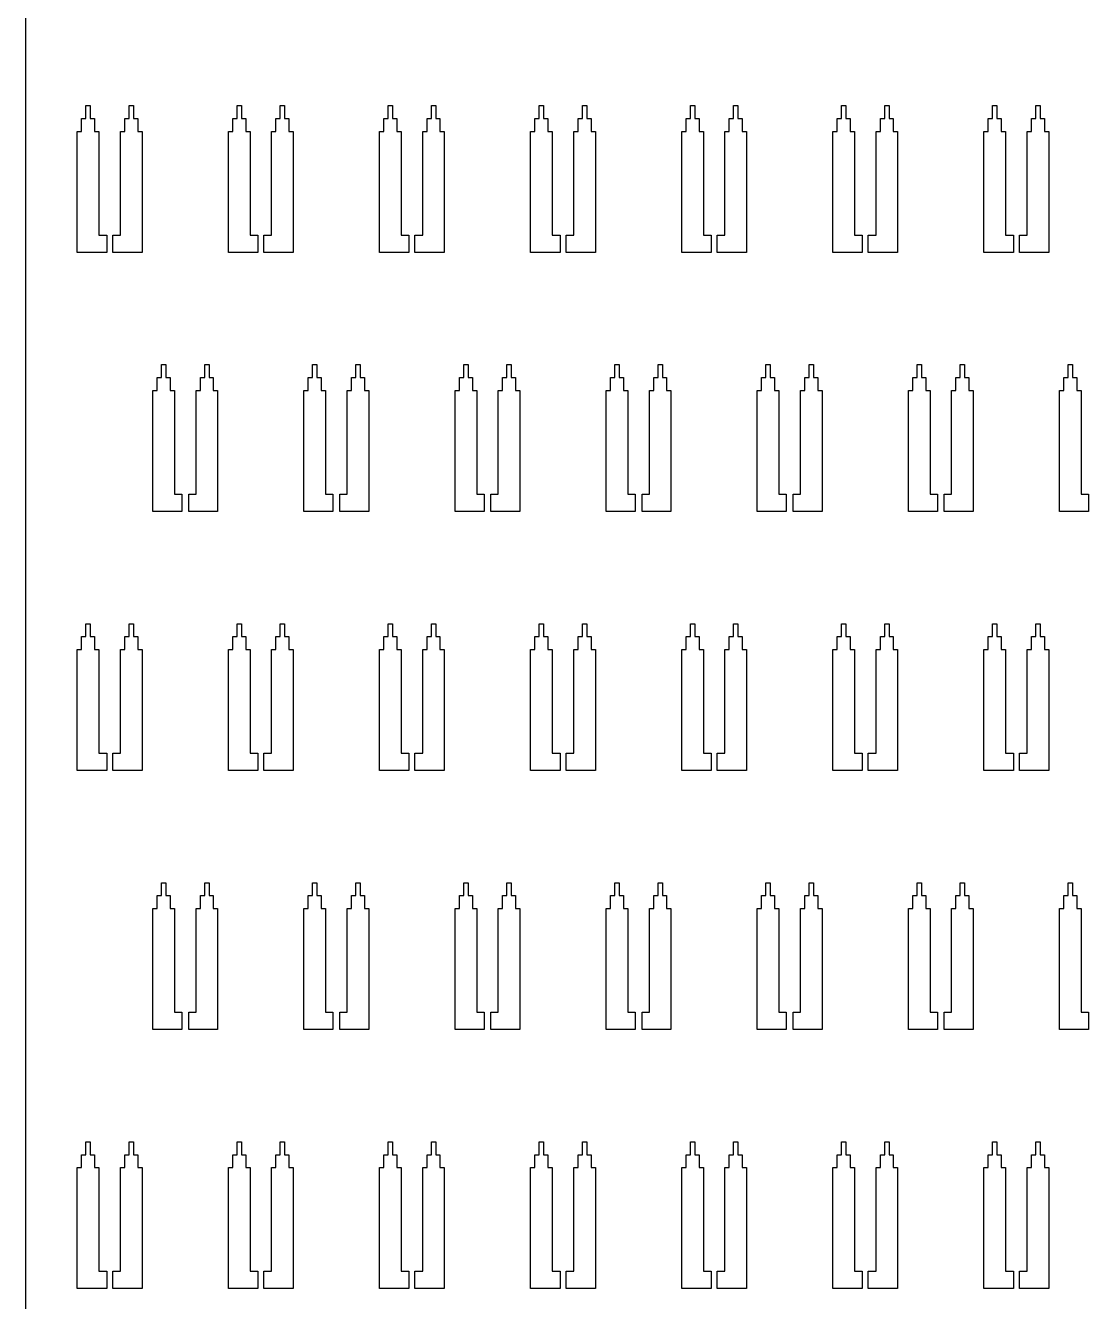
# Model space of a CAD drawing. Extents: x -38350 to 38650, y -35000 to 36000.
# Drawn here: x -20000 to -19753.8, y -23757 to -23461.5 of the extents above; entities that cross this region are included whole.
import ezdxf

# ---------------------------------------------------------------- set-up
doc = ezdxf.new("R2010")
doc.units = 0
doc.header["$MEASUREMENT"] = 0

msp = doc.modelspace()

# ---------------------------------------------------------------- linework, layer by layer
for p, q in [((-20000, -18000), (-20000, -30000)), ((-19986, -23483), (-19986, -23480)), ((-19986, -23480), (-19985, -23480)), ((-19985, -23480), (-19985, -23483)), ((-19976, -23483), (-19976, -23480)), ((-19976, -23480), (-19975, -23480)), ((-19975, -23480), (-19975, -23483)), ((-19951, -23483), (-19951, -23480)), ((-19951, -23480), (-19950, -23480)), ((-19950, -23480), (-19950, -23483)), ((-19941, -23483), (-19941, -23480)), ((-19941, -23480), (-19940, -23480)), ((-19940, -23480), (-19940, -23483)), ((-19916, -23483), (-19916, -23480)), ((-19916, -23480), (-19915, -23480)), ((-19915, -23480), (-19915, -23483)), ((-19906, -23483), (-19906, -23480)), ((-19906, -23480), (-19905, -23480)), ((-19905, -23480), (-19905, -23483)), ((-19881, -23483), (-19881, -23480)), ((-19881, -23480), (-19880, -23480)), ((-19880, -23480), (-19880, -23483)), ((-19871, -23483), (-19871, -23480)), ((-19871, -23480), (-19870, -23480)), ((-19870, -23480), (-19870, -23483)), ((-19846, -23483), (-19846, -23480)), ((-19846, -23480), (-19845, -23480)), ((-19845, -23480), (-19845, -23483)), ((-19836, -23483), (-19836, -23480)), ((-19836, -23480), (-19835, -23480)), ((-19835, -23480), (-19835, -23483)), ((-19811, -23483), (-19811, -23480)), ((-19811, -23480), (-19810, -23480)), ((-19810, -23480), (-19810, -23483)), ((-19801, -23483), (-19801, -23480)), ((-19801, -23480), (-19800, -23480)), ((-19800, -23480), (-19800, -23483)), ((-19776, -23483), (-19776, -23480)), ((-19776, -23480), (-19775, -23480)), ((-19775, -23480), (-19775, -23483)), ((-19766, -23483), (-19766, -23480)), ((-19766, -23480), (-19765, -23480)), ((-19765, -23480), (-19765, -23483)), ((-19987, -23486), (-19987, -23483)), ((-19987, -23483), (-19986, -23483)), ((-19985, -23483), (-19984, -23483)), ((-19984, -23483), (-19984, -23486)), ((-19977, -23486), (-19977, -23483)), ((-19977, -23483), (-19976, -23483)), ((-19975, -23483), (-19974, -23483)), ((-19974, -23483), (-19974, -23486)), ((-19952, -23486), (-19952, -23483)), ((-19952, -23483), (-19951, -23483)), ((-19950, -23483), (-19949, -23483)), ((-19949, -23483), (-19949, -23486)), ((-19942, -23486), (-19942, -23483)), ((-19942, -23483), (-19941, -23483)), ((-19940, -23483), (-19939, -23483)), ((-19939, -23483), (-19939, -23486)), ((-19917, -23486), (-19917, -23483)), ((-19917, -23483), (-19916, -23483)), ((-19915, -23483), (-19914, -23483)), ((-19914, -23483), (-19914, -23486)), ((-19907, -23486), (-19907, -23483)), ((-19907, -23483), (-19906, -23483)), ((-19905, -23483), (-19904, -23483)), ((-19904, -23483), (-19904, -23486)), ((-19882, -23486), (-19882, -23483)), ((-19882, -23483), (-19881, -23483)), ((-19880, -23483), (-19879, -23483)), ((-19879, -23483), (-19879, -23486)), ((-19872, -23486), (-19872, -23483)), ((-19872, -23483), (-19871, -23483)), ((-19870, -23483), (-19869, -23483)), ((-19869, -23483), (-19869, -23486)), ((-19847, -23486), (-19847, -23483)), ((-19847, -23483), (-19846, -23483)), ((-19845, -23483), (-19844, -23483)), ((-19844, -23483), (-19844, -23486)), ((-19837, -23486), (-19837, -23483)), ((-19837, -23483), (-19836, -23483)), ((-19835, -23483), (-19834, -23483)), ((-19834, -23483), (-19834, -23486)), ((-19812, -23486), (-19812, -23483)), ((-19812, -23483), (-19811, -23483)), ((-19810, -23483), (-19809, -23483)), ((-19809, -23483), (-19809, -23486)), ((-19802, -23486), (-19802, -23483)), ((-19802, -23483), (-19801, -23483)), ((-19800, -23483), (-19799, -23483)), ((-19799, -23483), (-19799, -23486)), ((-19777, -23486), (-19777, -23483)), ((-19777, -23483), (-19776, -23483)), ((-19775, -23483), (-19774, -23483)), ((-19774, -23483), (-19774, -23486)), ((-19767, -23486), (-19767, -23483)), ((-19767, -23483), (-19766, -23483)), ((-19765, -23483), (-19764, -23483)), ((-19764, -23483), (-19764, -23486)), ((-19988, -23514), (-19988, -23486)), ((-19988, -23486), (-19987, -23486)), ((-19984, -23486), (-19983, -23486)), ((-19983, -23486), (-19983, -23510)), ((-19978, -23510), (-19978, -23486)), ((-19978, -23486), (-19977, -23486)), ((-19974, -23486), (-19973, -23486)), ((-19973, -23486), (-19973, -23514)), ((-19953, -23514), (-19953, -23486)), ((-19953, -23486), (-19952, -23486)), ((-19949, -23486), (-19948, -23486)), ((-19948, -23486), (-19948, -23510)), ((-19943, -23510), (-19943, -23486)), ((-19943, -23486), (-19942, -23486)), ((-19939, -23486), (-19938, -23486)), ((-19938, -23486), (-19938, -23514)), ((-19918, -23514), (-19918, -23486)), ((-19918, -23486), (-19917, -23486)), ((-19914, -23486), (-19913, -23486)), ((-19913, -23486), (-19913, -23510)), ((-19908, -23510), (-19908, -23486)), ((-19908, -23486), (-19907, -23486)), ((-19904, -23486), (-19903, -23486)), ((-19903, -23486), (-19903, -23514)), ((-19883, -23514), (-19883, -23486)), ((-19883, -23486), (-19882, -23486)), ((-19879, -23486), (-19878, -23486)), ((-19878, -23486), (-19878, -23510)), ((-19873, -23510), (-19873, -23486)), ((-19873, -23486), (-19872, -23486)), ((-19869, -23486), (-19868, -23486)), ((-19868, -23486), (-19868, -23514)), ((-19848, -23514), (-19848, -23486)), ((-19848, -23486), (-19847, -23486)), ((-19844, -23486), (-19843, -23486)), ((-19843, -23486), (-19843, -23510)), ((-19838, -23510), (-19838, -23486)), ((-19838, -23486), (-19837, -23486)), ((-19834, -23486), (-19833, -23486)), ((-19833, -23486), (-19833, -23514)), ((-19813, -23514), (-19813, -23486)), ((-19813, -23486), (-19812, -23486)), ((-19809, -23486), (-19808, -23486)), ((-19808, -23486), (-19808, -23510)), ((-19803, -23510), (-19803, -23486)), ((-19803, -23486), (-19802, -23486)), ((-19799, -23486), (-19798, -23486)), ((-19798, -23486), (-19798, -23514)), ((-19778, -23514), (-19778, -23486)), ((-19778, -23486), (-19777, -23486)), ((-19774, -23486), (-19773, -23486)), ((-19773, -23486), (-19773, -23510)), ((-19768, -23510), (-19768, -23486)), ((-19768, -23486), (-19767, -23486)), ((-19764, -23486), (-19763, -23486)), ((-19763, -23486), (-19763, -23514)), ((-19983, -23510), (-19981.2, -23510)), ((-19981.2, -23510), (-19981.2, -23514)), ((-19979.8, -23514), (-19979.8, -23510)), ((-19979.8, -23510), (-19978, -23510)), ((-19948, -23510), (-19946.2, -23510)), ((-19946.2, -23510), (-19946.2, -23514)), ((-19944.8, -23514), (-19944.8, -23510)), ((-19944.8, -23510), (-19943, -23510)), ((-19913, -23510), (-19911.2, -23510)), ((-19911.2, -23510), (-19911.2, -23514)), ((-19909.8, -23514), (-19909.8, -23510)), ((-19909.8, -23510), (-19908, -23510)), ((-19878, -23510), (-19876.2, -23510)), ((-19876.2, -23510), (-19876.2, -23514)), ((-19874.8, -23514), (-19874.8, -23510)), ((-19874.8, -23510), (-19873, -23510)), ((-19843, -23510), (-19841.2, -23510)), ((-19841.2, -23510), (-19841.2, -23514)), ((-19839.8, -23514), (-19839.8, -23510)), ((-19839.8, -23510), (-19838, -23510)), ((-19808, -23510), (-19806.2, -23510)), ((-19806.2, -23510), (-19806.2, -23514)), ((-19804.8, -23514), (-19804.8, -23510)), ((-19804.8, -23510), (-19803, -23510)), ((-19773, -23510), (-19771.2, -23510)), ((-19771.2, -23510), (-19771.2, -23514)), ((-19769.8, -23514), (-19769.8, -23510)), ((-19769.8, -23510), (-19768, -23510)), ((-19981.2, -23514), (-19988, -23514)), ((-19973, -23514), (-19979.8, -23514)), ((-19946.2, -23514), (-19953, -23514)), ((-19938, -23514), (-19944.8, -23514)), ((-19911.2, -23514), (-19918, -23514)), ((-19903, -23514), (-19909.8, -23514)), ((-19876.2, -23514), (-19883, -23514)), ((-19868, -23514), (-19874.8, -23514)), ((-19841.2, -23514), (-19848, -23514)), ((-19833, -23514), (-19839.8, -23514)), ((-19806.2, -23514), (-19813, -23514)), ((-19798, -23514), (-19804.8, -23514)), ((-19771.2, -23514), (-19778, -23514)), ((-19763, -23514), (-19769.8, -23514)), ((-19968.5, -23543), (-19968.5, -23540)), ((-19968.5, -23540), (-19967.5, -23540)), ((-19967.5, -23540), (-19967.5, -23543)), ((-19958.5, -23543), (-19958.5, -23540)), ((-19958.5, -23540), (-19957.5, -23540)), ((-19957.5, -23540), (-19957.5, -23543)), ((-19933.5, -23543), (-19933.5, -23540)), ((-19933.5, -23540), (-19932.5, -23540)), ((-19932.5, -23540), (-19932.5, -23543)), ((-19923.5, -23543), (-19923.5, -23540)), ((-19923.5, -23540), (-19922.5, -23540)), ((-19922.5, -23540), (-19922.5, -23543)), ((-19898.5, -23543), (-19898.5, -23540)), ((-19898.5, -23540), (-19897.5, -23540)), ((-19897.5, -23540), (-19897.5, -23543)), ((-19888.5, -23543), (-19888.5, -23540)), ((-19888.5, -23540), (-19887.5, -23540)), ((-19887.5, -23540), (-19887.5, -23543)), ((-19863.5, -23543), (-19863.5, -23540)), ((-19863.5, -23540), (-19862.5, -23540)), ((-19862.5, -23540), (-19862.5, -23543)), ((-19853.5, -23543), (-19853.5, -23540)), ((-19853.5, -23540), (-19852.5, -23540)), ((-19852.5, -23540), (-19852.5, -23543)), ((-19828.5, -23543), (-19828.5, -23540)), ((-19828.5, -23540), (-19827.5, -23540)), ((-19827.5, -23540), (-19827.5, -23543)), ((-19818.5, -23543), (-19818.5, -23540)), ((-19818.5, -23540), (-19817.5, -23540)), ((-19817.5, -23540), (-19817.5, -23543)), ((-19793.5, -23543), (-19793.5, -23540)), ((-19793.5, -23540), (-19792.5, -23540)), ((-19792.5, -23540), (-19792.5, -23543)), ((-19783.5, -23543), (-19783.5, -23540)), ((-19783.5, -23540), (-19782.5, -23540)), ((-19782.5, -23540), (-19782.5, -23543)), ((-19758.5, -23543), (-19758.5, -23540)), ((-19758.5, -23540), (-19757.5, -23540)), ((-19757.5, -23540), (-19757.5, -23543)), ((-19969.5, -23546), (-19969.5, -23543)), ((-19969.5, -23543), (-19968.5, -23543)), ((-19967.5, -23543), (-19966.5, -23543)), ((-19966.5, -23543), (-19966.5, -23546)), ((-19959.5, -23546), (-19959.5, -23543)), ((-19959.5, -23543), (-19958.5, -23543)), ((-19957.5, -23543), (-19956.5, -23543)), ((-19956.5, -23543), (-19956.5, -23546)), ((-19934.5, -23546), (-19934.5, -23543)), ((-19934.5, -23543), (-19933.5, -23543)), ((-19932.5, -23543), (-19931.5, -23543)), ((-19931.5, -23543), (-19931.5, -23546)), ((-19924.5, -23546), (-19924.5, -23543)), ((-19924.5, -23543), (-19923.5, -23543)), ((-19922.5, -23543), (-19921.5, -23543)), ((-19921.5, -23543), (-19921.5, -23546)), ((-19899.5, -23546), (-19899.5, -23543)), ((-19899.5, -23543), (-19898.5, -23543)), ((-19897.5, -23543), (-19896.5, -23543)), ((-19896.5, -23543), (-19896.5, -23546)), ((-19889.5, -23546), (-19889.5, -23543)), ((-19889.5, -23543), (-19888.5, -23543)), ((-19887.5, -23543), (-19886.5, -23543)), ((-19886.5, -23543), (-19886.5, -23546)), ((-19864.5, -23546), (-19864.5, -23543)), ((-19864.5, -23543), (-19863.5, -23543)), ((-19862.5, -23543), (-19861.5, -23543)), ((-19861.5, -23543), (-19861.5, -23546)), ((-19854.5, -23546), (-19854.5, -23543)), ((-19854.5, -23543), (-19853.5, -23543)), ((-19852.5, -23543), (-19851.5, -23543)), ((-19851.5, -23543), (-19851.5, -23546)), ((-19829.5, -23546), (-19829.5, -23543)), ((-19829.5, -23543), (-19828.5, -23543)), ((-19827.5, -23543), (-19826.5, -23543)), ((-19826.5, -23543), (-19826.5, -23546)), ((-19819.5, -23546), (-19819.5, -23543)), ((-19819.5, -23543), (-19818.5, -23543)), ((-19817.5, -23543), (-19816.5, -23543)), ((-19816.5, -23543), (-19816.5, -23546)), ((-19794.5, -23546), (-19794.5, -23543)), ((-19794.5, -23543), (-19793.5, -23543)), ((-19792.5, -23543), (-19791.5, -23543)), ((-19791.5, -23543), (-19791.5, -23546)), ((-19784.5, -23546), (-19784.5, -23543)), ((-19784.5, -23543), (-19783.5, -23543)), ((-19782.5, -23543), (-19781.5, -23543)), ((-19781.5, -23543), (-19781.5, -23546)), ((-19759.5, -23546), (-19759.5, -23543)), ((-19759.5, -23543), (-19758.5, -23543)), ((-19757.5, -23543), (-19756.5, -23543)), ((-19756.5, -23543), (-19756.5, -23546)), ((-19970.5, -23574), (-19970.5, -23546)), ((-19970.5, -23546), (-19969.5, -23546)), ((-19966.5, -23546), (-19965.5, -23546)), ((-19965.5, -23546), (-19965.5, -23570)), ((-19960.5, -23570), (-19960.5, -23546)), ((-19960.5, -23546), (-19959.5, -23546)), ((-19956.5, -23546), (-19955.5, -23546)), ((-19955.5, -23546), (-19955.5, -23574)), ((-19935.5, -23574), (-19935.5, -23546)), ((-19935.5, -23546), (-19934.5, -23546)), ((-19931.5, -23546), (-19930.5, -23546)), ((-19930.5, -23546), (-19930.5, -23570)), ((-19925.5, -23570), (-19925.5, -23546)), ((-19925.5, -23546), (-19924.5, -23546)), ((-19921.5, -23546), (-19920.5, -23546)), ((-19920.5, -23546), (-19920.5, -23574)), ((-19900.5, -23574), (-19900.5, -23546)), ((-19900.5, -23546), (-19899.5, -23546)), ((-19896.5, -23546), (-19895.5, -23546)), ((-19895.5, -23546), (-19895.5, -23570)), ((-19890.5, -23570), (-19890.5, -23546)), ((-19890.5, -23546), (-19889.5, -23546)), ((-19886.5, -23546), (-19885.5, -23546)), ((-19885.5, -23546), (-19885.5, -23574)), ((-19865.5, -23574), (-19865.5, -23546)), ((-19865.5, -23546), (-19864.5, -23546)), ((-19861.5, -23546), (-19860.5, -23546)), ((-19860.5, -23546), (-19860.5, -23570)), ((-19855.5, -23570), (-19855.5, -23546)), ((-19855.5, -23546), (-19854.5, -23546)), ((-19851.5, -23546), (-19850.5, -23546)), ((-19850.5, -23546), (-19850.5, -23574)), ((-19830.5, -23574), (-19830.5, -23546)), ((-19830.5, -23546), (-19829.5, -23546)), ((-19826.5, -23546), (-19825.5, -23546)), ((-19825.5, -23546), (-19825.5, -23570)), ((-19820.5, -23570), (-19820.5, -23546)), ((-19820.5, -23546), (-19819.5, -23546)), ((-19816.5, -23546), (-19815.5, -23546)), ((-19815.5, -23546), (-19815.5, -23574)), ((-19795.5, -23574), (-19795.5, -23546)), ((-19795.5, -23546), (-19794.5, -23546)), ((-19791.5, -23546), (-19790.5, -23546)), ((-19790.5, -23546), (-19790.5, -23570)), ((-19785.5, -23570), (-19785.5, -23546)), ((-19785.5, -23546), (-19784.5, -23546)), ((-19781.5, -23546), (-19780.5, -23546)), ((-19780.5, -23546), (-19780.5, -23574)), ((-19760.5, -23574), (-19760.5, -23546)), ((-19760.5, -23546), (-19759.5, -23546)), ((-19756.5, -23546), (-19755.5, -23546)), ((-19755.5, -23546), (-19755.5, -23570)), ((-19965.5, -23570), (-19963.8, -23570)), ((-19963.8, -23570), (-19963.8, -23574)), ((-19962.2, -23574), (-19962.2, -23570)), ((-19962.2, -23570), (-19960.5, -23570)), ((-19930.5, -23570), (-19928.8, -23570)), ((-19928.8, -23570), (-19928.8, -23574)), ((-19927.2, -23574), (-19927.2, -23570)), ((-19927.2, -23570), (-19925.5, -23570)), ((-19895.5, -23570), (-19893.8, -23570)), ((-19893.8, -23570), (-19893.8, -23574)), ((-19892.2, -23574), (-19892.2, -23570)), ((-19892.2, -23570), (-19890.5, -23570)), ((-19860.5, -23570), (-19858.8, -23570)), ((-19858.8, -23570), (-19858.8, -23574)), ((-19857.2, -23574), (-19857.2, -23570)), ((-19857.2, -23570), (-19855.5, -23570)), ((-19825.5, -23570), (-19823.8, -23570)), ((-19823.8, -23570), (-19823.8, -23574)), ((-19822.2, -23574), (-19822.2, -23570)), ((-19822.2, -23570), (-19820.5, -23570)), ((-19790.5, -23570), (-19788.8, -23570)), ((-19788.8, -23570), (-19788.8, -23574)), ((-19787.2, -23574), (-19787.2, -23570)), ((-19787.2, -23570), (-19785.5, -23570)), ((-19755.5, -23570), (-19753.8, -23570)), ((-19753.8, -23570), (-19753.8, -23574)), ((-19963.8, -23574), (-19970.5, -23574)), ((-19955.5, -23574), (-19962.2, -23574)), ((-19928.8, -23574), (-19935.5, -23574)), ((-19920.5, -23574), (-19927.2, -23574)), ((-19893.8, -23574), (-19900.5, -23574)), ((-19885.5, -23574), (-19892.2, -23574)), ((-19858.8, -23574), (-19865.5, -23574)), ((-19850.5, -23574), (-19857.2, -23574)), ((-19823.8, -23574), (-19830.5, -23574)), ((-19815.5, -23574), (-19822.2, -23574)), ((-19788.8, -23574), (-19795.5, -23574)), ((-19780.5, -23574), (-19787.2, -23574)), ((-19753.8, -23574), (-19760.5, -23574)), ((-19986, -23603), (-19986, -23600)), ((-19986, -23600), (-19985, -23600)), ((-19985, -23600), (-19985, -23603)), ((-19976, -23603), (-19976, -23600)), ((-19976, -23600), (-19975, -23600)), ((-19975, -23600), (-19975, -23603)), ((-19951, -23603), (-19951, -23600)), ((-19951, -23600), (-19950, -23600)), ((-19950, -23600), (-19950, -23603)), ((-19941, -23603), (-19941, -23600)), ((-19941, -23600), (-19940, -23600)), ((-19940, -23600), (-19940, -23603)), ((-19916, -23603), (-19916, -23600)), ((-19916, -23600), (-19915, -23600)), ((-19915, -23600), (-19915, -23603)), ((-19906, -23603), (-19906, -23600)), ((-19906, -23600), (-19905, -23600)), ((-19905, -23600), (-19905, -23603)), ((-19881, -23603), (-19881, -23600)), ((-19881, -23600), (-19880, -23600)), ((-19880, -23600), (-19880, -23603)), ((-19871, -23603), (-19871, -23600)), ((-19871, -23600), (-19870, -23600)), ((-19870, -23600), (-19870, -23603)), ((-19846, -23603), (-19846, -23600)), ((-19846, -23600), (-19845, -23600)), ((-19845, -23600), (-19845, -23603)), ((-19836, -23603), (-19836, -23600)), ((-19836, -23600), (-19835, -23600)), ((-19835, -23600), (-19835, -23603)), ((-19811, -23603), (-19811, -23600)), ((-19811, -23600), (-19810, -23600)), ((-19810, -23600), (-19810, -23603)), ((-19801, -23603), (-19801, -23600)), ((-19801, -23600), (-19800, -23600)), ((-19800, -23600), (-19800, -23603)), ((-19776, -23603), (-19776, -23600)), ((-19776, -23600), (-19775, -23600)), ((-19775, -23600), (-19775, -23603)), ((-19766, -23603), (-19766, -23600)), ((-19766, -23600), (-19765, -23600)), ((-19765, -23600), (-19765, -23603)), ((-19987, -23606), (-19987, -23603)), ((-19987, -23603), (-19986, -23603)), ((-19985, -23603), (-19984, -23603)), ((-19984, -23603), (-19984, -23606)), ((-19977, -23606), (-19977, -23603)), ((-19977, -23603), (-19976, -23603)), ((-19975, -23603), (-19974, -23603)), ((-19974, -23603), (-19974, -23606)), ((-19952, -23606), (-19952, -23603)), ((-19952, -23603), (-19951, -23603)), ((-19950, -23603), (-19949, -23603)), ((-19949, -23603), (-19949, -23606)), ((-19942, -23606), (-19942, -23603)), ((-19942, -23603), (-19941, -23603)), ((-19940, -23603), (-19939, -23603)), ((-19939, -23603), (-19939, -23606)), ((-19917, -23606), (-19917, -23603)), ((-19917, -23603), (-19916, -23603)), ((-19915, -23603), (-19914, -23603)), ((-19914, -23603), (-19914, -23606)), ((-19907, -23606), (-19907, -23603)), ((-19907, -23603), (-19906, -23603)), ((-19905, -23603), (-19904, -23603)), ((-19904, -23603), (-19904, -23606)), ((-19882, -23606), (-19882, -23603)), ((-19882, -23603), (-19881, -23603)), ((-19880, -23603), (-19879, -23603)), ((-19879, -23603), (-19879, -23606)), ((-19872, -23606), (-19872, -23603)), ((-19872, -23603), (-19871, -23603)), ((-19870, -23603), (-19869, -23603)), ((-19869, -23603), (-19869, -23606)), ((-19847, -23606), (-19847, -23603)), ((-19847, -23603), (-19846, -23603)), ((-19845, -23603), (-19844, -23603)), ((-19844, -23603), (-19844, -23606)), ((-19837, -23606), (-19837, -23603)), ((-19837, -23603), (-19836, -23603)), ((-19835, -23603), (-19834, -23603)), ((-19834, -23603), (-19834, -23606)), ((-19812, -23606), (-19812, -23603)), ((-19812, -23603), (-19811, -23603)), ((-19810, -23603), (-19809, -23603)), ((-19809, -23603), (-19809, -23606)), ((-19802, -23606), (-19802, -23603)), ((-19802, -23603), (-19801, -23603)), ((-19800, -23603), (-19799, -23603)), ((-19799, -23603), (-19799, -23606)), ((-19777, -23606), (-19777, -23603)), ((-19777, -23603), (-19776, -23603)), ((-19775, -23603), (-19774, -23603)), ((-19774, -23603), (-19774, -23606)), ((-19767, -23606), (-19767, -23603)), ((-19767, -23603), (-19766, -23603)), ((-19765, -23603), (-19764, -23603)), ((-19764, -23603), (-19764, -23606)), ((-19988, -23634), (-19988, -23606)), ((-19988, -23606), (-19987, -23606)), ((-19984, -23606), (-19983, -23606)), ((-19983, -23606), (-19983, -23630)), ((-19978, -23630), (-19978, -23606)), ((-19978, -23606), (-19977, -23606)), ((-19974, -23606), (-19973, -23606)), ((-19973, -23606), (-19973, -23634)), ((-19953, -23634), (-19953, -23606)), ((-19953, -23606), (-19952, -23606)), ((-19949, -23606), (-19948, -23606)), ((-19948, -23606), (-19948, -23630)), ((-19943, -23630), (-19943, -23606)), ((-19943, -23606), (-19942, -23606)), ((-19939, -23606), (-19938, -23606)), ((-19938, -23606), (-19938, -23634)), ((-19918, -23634), (-19918, -23606)), ((-19918, -23606), (-19917, -23606)), ((-19914, -23606), (-19913, -23606)), ((-19913, -23606), (-19913, -23630)), ((-19908, -23630), (-19908, -23606)), ((-19908, -23606), (-19907, -23606)), ((-19904, -23606), (-19903, -23606)), ((-19903, -23606), (-19903, -23634)), ((-19883, -23634), (-19883, -23606)), ((-19883, -23606), (-19882, -23606)), ((-19879, -23606), (-19878, -23606)), ((-19878, -23606), (-19878, -23630)), ((-19873, -23630), (-19873, -23606)), ((-19873, -23606), (-19872, -23606)), ((-19869, -23606), (-19868, -23606)), ((-19868, -23606), (-19868, -23634)), ((-19848, -23634), (-19848, -23606)), ((-19848, -23606), (-19847, -23606)), ((-19844, -23606), (-19843, -23606)), ((-19843, -23606), (-19843, -23630)), ((-19838, -23630), (-19838, -23606)), ((-19838, -23606), (-19837, -23606)), ((-19834, -23606), (-19833, -23606)), ((-19833, -23606), (-19833, -23634)), ((-19813, -23634), (-19813, -23606)), ((-19813, -23606), (-19812, -23606)), ((-19809, -23606), (-19808, -23606)), ((-19808, -23606), (-19808, -23630)), ((-19803, -23630), (-19803, -23606)), ((-19803, -23606), (-19802, -23606)), ((-19799, -23606), (-19798, -23606)), ((-19798, -23606), (-19798, -23634)), ((-19778, -23634), (-19778, -23606)), ((-19778, -23606), (-19777, -23606)), ((-19774, -23606), (-19773, -23606)), ((-19773, -23606), (-19773, -23630)), ((-19768, -23630), (-19768, -23606)), ((-19768, -23606), (-19767, -23606)), ((-19764, -23606), (-19763, -23606)), ((-19763, -23606), (-19763, -23634)), ((-19983, -23630), (-19981.2, -23630)), ((-19981.2, -23630), (-19981.2, -23634)), ((-19979.8, -23634), (-19979.8, -23630)), ((-19979.8, -23630), (-19978, -23630)), ((-19948, -23630), (-19946.2, -23630)), ((-19946.2, -23630), (-19946.2, -23634)), ((-19944.8, -23634), (-19944.8, -23630)), ((-19944.8, -23630), (-19943, -23630)), ((-19913, -23630), (-19911.2, -23630)), ((-19911.2, -23630), (-19911.2, -23634)), ((-19909.8, -23634), (-19909.8, -23630)), ((-19909.8, -23630), (-19908, -23630)), ((-19878, -23630), (-19876.2, -23630)), ((-19876.2, -23630), (-19876.2, -23634)), ((-19874.8, -23634), (-19874.8, -23630)), ((-19874.8, -23630), (-19873, -23630)), ((-19843, -23630), (-19841.2, -23630)), ((-19841.2, -23630), (-19841.2, -23634)), ((-19839.8, -23634), (-19839.8, -23630)), ((-19839.8, -23630), (-19838, -23630)), ((-19808, -23630), (-19806.2, -23630)), ((-19806.2, -23630), (-19806.2, -23634)), ((-19804.8, -23634), (-19804.8, -23630)), ((-19804.8, -23630), (-19803, -23630)), ((-19773, -23630), (-19771.2, -23630)), ((-19771.2, -23630), (-19771.2, -23634)), ((-19769.8, -23634), (-19769.8, -23630)), ((-19769.8, -23630), (-19768, -23630)), ((-19981.2, -23634), (-19988, -23634)), ((-19973, -23634), (-19979.8, -23634)), ((-19946.2, -23634), (-19953, -23634)), ((-19938, -23634), (-19944.8, -23634)), ((-19911.2, -23634), (-19918, -23634)), ((-19903, -23634), (-19909.8, -23634)), ((-19876.2, -23634), (-19883, -23634)), ((-19868, -23634), (-19874.8, -23634)), ((-19841.2, -23634), (-19848, -23634)), ((-19833, -23634), (-19839.8, -23634)), ((-19806.2, -23634), (-19813, -23634)), ((-19798, -23634), (-19804.8, -23634)), ((-19771.2, -23634), (-19778, -23634)), ((-19763, -23634), (-19769.8, -23634)), ((-19968.5, -23663), (-19968.5, -23660)), ((-19968.5, -23660), (-19967.5, -23660)), ((-19967.5, -23660), (-19967.5, -23663)), ((-19958.5, -23663), (-19958.5, -23660)), ((-19958.5, -23660), (-19957.5, -23660)), ((-19957.5, -23660), (-19957.5, -23663)), ((-19933.5, -23663), (-19933.5, -23660)), ((-19933.5, -23660), (-19932.5, -23660)), ((-19932.5, -23660), (-19932.5, -23663)), ((-19923.5, -23663), (-19923.5, -23660)), ((-19923.5, -23660), (-19922.5, -23660)), ((-19922.5, -23660), (-19922.5, -23663)), ((-19898.5, -23663), (-19898.5, -23660)), ((-19898.5, -23660), (-19897.5, -23660)), ((-19897.5, -23660), (-19897.5, -23663)), ((-19888.5, -23663), (-19888.5, -23660)), ((-19888.5, -23660), (-19887.5, -23660)), ((-19887.5, -23660), (-19887.5, -23663)), ((-19863.5, -23663), (-19863.5, -23660)), ((-19863.5, -23660), (-19862.5, -23660)), ((-19862.5, -23660), (-19862.5, -23663)), ((-19853.5, -23663), (-19853.5, -23660)), ((-19853.5, -23660), (-19852.5, -23660)), ((-19852.5, -23660), (-19852.5, -23663)), ((-19828.5, -23663), (-19828.5, -23660)), ((-19828.5, -23660), (-19827.5, -23660)), ((-19827.5, -23660), (-19827.5, -23663)), ((-19818.5, -23663), (-19818.5, -23660)), ((-19818.5, -23660), (-19817.5, -23660)), ((-19817.5, -23660), (-19817.5, -23663)), ((-19793.5, -23663), (-19793.5, -23660)), ((-19793.5, -23660), (-19792.5, -23660)), ((-19792.5, -23660), (-19792.5, -23663)), ((-19783.5, -23663), (-19783.5, -23660)), ((-19783.5, -23660), (-19782.5, -23660)), ((-19782.5, -23660), (-19782.5, -23663)), ((-19758.5, -23663), (-19758.5, -23660)), ((-19758.5, -23660), (-19757.5, -23660)), ((-19757.5, -23660), (-19757.5, -23663)), ((-19969.5, -23666), (-19969.5, -23663)), ((-19969.5, -23663), (-19968.5, -23663)), ((-19967.5, -23663), (-19966.5, -23663)), ((-19966.5, -23663), (-19966.5, -23666)), ((-19959.5, -23666), (-19959.5, -23663)), ((-19959.5, -23663), (-19958.5, -23663)), ((-19957.5, -23663), (-19956.5, -23663)), ((-19956.5, -23663), (-19956.5, -23666)), ((-19934.5, -23666), (-19934.5, -23663)), ((-19934.5, -23663), (-19933.5, -23663)), ((-19932.5, -23663), (-19931.5, -23663)), ((-19931.5, -23663), (-19931.5, -23666)), ((-19924.5, -23666), (-19924.5, -23663)), ((-19924.5, -23663), (-19923.5, -23663)), ((-19922.5, -23663), (-19921.5, -23663)), ((-19921.5, -23663), (-19921.5, -23666)), ((-19899.5, -23666), (-19899.5, -23663)), ((-19899.5, -23663), (-19898.5, -23663)), ((-19897.5, -23663), (-19896.5, -23663)), ((-19896.5, -23663), (-19896.5, -23666)), ((-19889.5, -23666), (-19889.5, -23663)), ((-19889.5, -23663), (-19888.5, -23663)), ((-19887.5, -23663), (-19886.5, -23663)), ((-19886.5, -23663), (-19886.5, -23666)), ((-19864.5, -23666), (-19864.5, -23663)), ((-19864.5, -23663), (-19863.5, -23663)), ((-19862.5, -23663), (-19861.5, -23663)), ((-19861.5, -23663), (-19861.5, -23666)), ((-19854.5, -23666), (-19854.5, -23663)), ((-19854.5, -23663), (-19853.5, -23663)), ((-19852.5, -23663), (-19851.5, -23663)), ((-19851.5, -23663), (-19851.5, -23666)), ((-19829.5, -23666), (-19829.5, -23663)), ((-19829.5, -23663), (-19828.5, -23663)), ((-19827.5, -23663), (-19826.5, -23663)), ((-19826.5, -23663), (-19826.5, -23666)), ((-19819.5, -23666), (-19819.5, -23663)), ((-19819.5, -23663), (-19818.5, -23663)), ((-19817.5, -23663), (-19816.5, -23663)), ((-19816.5, -23663), (-19816.5, -23666)), ((-19794.5, -23666), (-19794.5, -23663)), ((-19794.5, -23663), (-19793.5, -23663)), ((-19792.5, -23663), (-19791.5, -23663)), ((-19791.5, -23663), (-19791.5, -23666)), ((-19784.5, -23666), (-19784.5, -23663)), ((-19784.5, -23663), (-19783.5, -23663)), ((-19782.5, -23663), (-19781.5, -23663)), ((-19781.5, -23663), (-19781.5, -23666)), ((-19759.5, -23666), (-19759.5, -23663)), ((-19759.5, -23663), (-19758.5, -23663)), ((-19757.5, -23663), (-19756.5, -23663)), ((-19756.5, -23663), (-19756.5, -23666)), ((-19970.5, -23694), (-19970.5, -23666)), ((-19970.5, -23666), (-19969.5, -23666)), ((-19966.5, -23666), (-19965.5, -23666)), ((-19965.5, -23666), (-19965.5, -23690)), ((-19960.5, -23690), (-19960.5, -23666)), ((-19960.5, -23666), (-19959.5, -23666)), ((-19956.5, -23666), (-19955.5, -23666)), ((-19955.5, -23666), (-19955.5, -23694)), ((-19935.5, -23694), (-19935.5, -23666)), ((-19935.5, -23666), (-19934.5, -23666)), ((-19931.5, -23666), (-19930.5, -23666)), ((-19930.5, -23666), (-19930.5, -23690)), ((-19925.5, -23690), (-19925.5, -23666)), ((-19925.5, -23666), (-19924.5, -23666)), ((-19921.5, -23666), (-19920.5, -23666)), ((-19920.5, -23666), (-19920.5, -23694)), ((-19900.5, -23694), (-19900.5, -23666)), ((-19900.5, -23666), (-19899.5, -23666)), ((-19896.5, -23666), (-19895.5, -23666)), ((-19895.5, -23666), (-19895.5, -23690)), ((-19890.5, -23690), (-19890.5, -23666)), ((-19890.5, -23666), (-19889.5, -23666)), ((-19886.5, -23666), (-19885.5, -23666)), ((-19885.5, -23666), (-19885.5, -23694)), ((-19865.5, -23694), (-19865.5, -23666)), ((-19865.5, -23666), (-19864.5, -23666)), ((-19861.5, -23666), (-19860.5, -23666)), ((-19860.5, -23666), (-19860.5, -23690)), ((-19855.5, -23690), (-19855.5, -23666)), ((-19855.5, -23666), (-19854.5, -23666)), ((-19851.5, -23666), (-19850.5, -23666)), ((-19850.5, -23666), (-19850.5, -23694)), ((-19830.5, -23694), (-19830.5, -23666)), ((-19830.5, -23666), (-19829.5, -23666)), ((-19826.5, -23666), (-19825.5, -23666)), ((-19825.5, -23666), (-19825.5, -23690)), ((-19820.5, -23690), (-19820.5, -23666)), ((-19820.5, -23666), (-19819.5, -23666)), ((-19816.5, -23666), (-19815.5, -23666)), ((-19815.5, -23666), (-19815.5, -23694)), ((-19795.5, -23694), (-19795.5, -23666)), ((-19795.5, -23666), (-19794.5, -23666)), ((-19791.5, -23666), (-19790.5, -23666)), ((-19790.5, -23666), (-19790.5, -23690)), ((-19785.5, -23690), (-19785.5, -23666)), ((-19785.5, -23666), (-19784.5, -23666)), ((-19781.5, -23666), (-19780.5, -23666)), ((-19780.5, -23666), (-19780.5, -23694)), ((-19760.5, -23694), (-19760.5, -23666)), ((-19760.5, -23666), (-19759.5, -23666)), ((-19756.5, -23666), (-19755.5, -23666)), ((-19755.5, -23666), (-19755.5, -23690)), ((-19965.5, -23690), (-19963.8, -23690)), ((-19963.8, -23690), (-19963.8, -23694)), ((-19962.2, -23694), (-19962.2, -23690)), ((-19962.2, -23690), (-19960.5, -23690)), ((-19930.5, -23690), (-19928.8, -23690)), ((-19928.8, -23690), (-19928.8, -23694)), ((-19927.2, -23694), (-19927.2, -23690)), ((-19927.2, -23690), (-19925.5, -23690)), ((-19895.5, -23690), (-19893.8, -23690)), ((-19893.8, -23690), (-19893.8, -23694)), ((-19892.2, -23694), (-19892.2, -23690)), ((-19892.2, -23690), (-19890.5, -23690)), ((-19860.5, -23690), (-19858.8, -23690)), ((-19858.8, -23690), (-19858.8, -23694)), ((-19857.2, -23694), (-19857.2, -23690)), ((-19857.2, -23690), (-19855.5, -23690)), ((-19825.5, -23690), (-19823.8, -23690)), ((-19823.8, -23690), (-19823.8, -23694)), ((-19822.2, -23694), (-19822.2, -23690)), ((-19822.2, -23690), (-19820.5, -23690)), ((-19790.5, -23690), (-19788.8, -23690)), ((-19788.8, -23690), (-19788.8, -23694)), ((-19787.2, -23694), (-19787.2, -23690)), ((-19787.2, -23690), (-19785.5, -23690)), ((-19755.5, -23690), (-19753.8, -23690)), ((-19753.8, -23690), (-19753.8, -23694)), ((-19963.8, -23694), (-19970.5, -23694)), ((-19955.5, -23694), (-19962.2, -23694)), ((-19928.8, -23694), (-19935.5, -23694)), ((-19920.5, -23694), (-19927.2, -23694)), ((-19893.8, -23694), (-19900.5, -23694)), ((-19885.5, -23694), (-19892.2, -23694)), ((-19858.8, -23694), (-19865.5, -23694)), ((-19850.5, -23694), (-19857.2, -23694)), ((-19823.8, -23694), (-19830.5, -23694)), ((-19815.5, -23694), (-19822.2, -23694)), ((-19788.8, -23694), (-19795.5, -23694)), ((-19780.5, -23694), (-19787.2, -23694)), ((-19753.8, -23694), (-19760.5, -23694)), ((-19986, -23723), (-19986, -23720)), ((-19986, -23720), (-19985, -23720)), ((-19985, -23720), (-19985, -23723)), ((-19976, -23723), (-19976, -23720)), ((-19976, -23720), (-19975, -23720)), ((-19975, -23720), (-19975, -23723)), ((-19951, -23723), (-19951, -23720)), ((-19951, -23720), (-19950, -23720)), ((-19950, -23720), (-19950, -23723)), ((-19941, -23723), (-19941, -23720)), ((-19941, -23720), (-19940, -23720)), ((-19940, -23720), (-19940, -23723)), ((-19916, -23723), (-19916, -23720)), ((-19916, -23720), (-19915, -23720)), ((-19915, -23720), (-19915, -23723)), ((-19906, -23723), (-19906, -23720)), ((-19906, -23720), (-19905, -23720)), ((-19905, -23720), (-19905, -23723)), ((-19881, -23723), (-19881, -23720)), ((-19881, -23720), (-19880, -23720)), ((-19880, -23720), (-19880, -23723)), ((-19871, -23723), (-19871, -23720)), ((-19871, -23720), (-19870, -23720)), ((-19870, -23720), (-19870, -23723)), ((-19846, -23723), (-19846, -23720)), ((-19846, -23720), (-19845, -23720)), ((-19845, -23720), (-19845, -23723)), ((-19836, -23723), (-19836, -23720)), ((-19836, -23720), (-19835, -23720)), ((-19835, -23720), (-19835, -23723)), ((-19811, -23723), (-19811, -23720)), ((-19811, -23720), (-19810, -23720)), ((-19810, -23720), (-19810, -23723)), ((-19801, -23723), (-19801, -23720)), ((-19801, -23720), (-19800, -23720)), ((-19800, -23720), (-19800, -23723)), ((-19776, -23723), (-19776, -23720)), ((-19776, -23720), (-19775, -23720)), ((-19775, -23720), (-19775, -23723)), ((-19766, -23723), (-19766, -23720)), ((-19766, -23720), (-19765, -23720)), ((-19765, -23720), (-19765, -23723)), ((-19987, -23726), (-19987, -23723)), ((-19987, -23723), (-19986, -23723)), ((-19985, -23723), (-19984, -23723)), ((-19984, -23723), (-19984, -23726)), ((-19977, -23726), (-19977, -23723)), ((-19977, -23723), (-19976, -23723)), ((-19975, -23723), (-19974, -23723)), ((-19974, -23723), (-19974, -23726)), ((-19952, -23726), (-19952, -23723)), ((-19952, -23723), (-19951, -23723)), ((-19950, -23723), (-19949, -23723)), ((-19949, -23723), (-19949, -23726)), ((-19942, -23726), (-19942, -23723)), ((-19942, -23723), (-19941, -23723)), ((-19940, -23723), (-19939, -23723)), ((-19939, -23723), (-19939, -23726)), ((-19917, -23726), (-19917, -23723)), ((-19917, -23723), (-19916, -23723)), ((-19915, -23723), (-19914, -23723)), ((-19914, -23723), (-19914, -23726)), ((-19907, -23726), (-19907, -23723)), ((-19907, -23723), (-19906, -23723)), ((-19905, -23723), (-19904, -23723)), ((-19904, -23723), (-19904, -23726)), ((-19882, -23726), (-19882, -23723)), ((-19882, -23723), (-19881, -23723)), ((-19880, -23723), (-19879, -23723)), ((-19879, -23723), (-19879, -23726)), ((-19872, -23726), (-19872, -23723)), ((-19872, -23723), (-19871, -23723)), ((-19870, -23723), (-19869, -23723)), ((-19869, -23723), (-19869, -23726)), ((-19847, -23726), (-19847, -23723)), ((-19847, -23723), (-19846, -23723)), ((-19845, -23723), (-19844, -23723)), ((-19844, -23723), (-19844, -23726)), ((-19837, -23726), (-19837, -23723)), ((-19837, -23723), (-19836, -23723)), ((-19835, -23723), (-19834, -23723)), ((-19834, -23723), (-19834, -23726)), ((-19812, -23726), (-19812, -23723)), ((-19812, -23723), (-19811, -23723)), ((-19810, -23723), (-19809, -23723)), ((-19809, -23723), (-19809, -23726)), ((-19802, -23726), (-19802, -23723)), ((-19802, -23723), (-19801, -23723)), ((-19800, -23723), (-19799, -23723)), ((-19799, -23723), (-19799, -23726)), ((-19777, -23726), (-19777, -23723)), ((-19777, -23723), (-19776, -23723)), ((-19775, -23723), (-19774, -23723)), ((-19774, -23723), (-19774, -23726)), ((-19767, -23726), (-19767, -23723)), ((-19767, -23723), (-19766, -23723)), ((-19765, -23723), (-19764, -23723)), ((-19764, -23723), (-19764, -23726)), ((-19988, -23754), (-19988, -23726)), ((-19988, -23726), (-19987, -23726)), ((-19984, -23726), (-19983, -23726)), ((-19983, -23726), (-19983, -23750)), ((-19978, -23750), (-19978, -23726)), ((-19978, -23726), (-19977, -23726)), ((-19974, -23726), (-19973, -23726)), ((-19973, -23726), (-19973, -23754)), ((-19953, -23754), (-19953, -23726)), ((-19953, -23726), (-19952, -23726)), ((-19949, -23726), (-19948, -23726)), ((-19948, -23726), (-19948, -23750)), ((-19943, -23750), (-19943, -23726)), ((-19943, -23726), (-19942, -23726)), ((-19939, -23726), (-19938, -23726)), ((-19938, -23726), (-19938, -23754)), ((-19918, -23754), (-19918, -23726)), ((-19918, -23726), (-19917, -23726)), ((-19914, -23726), (-19913, -23726)), ((-19913, -23726), (-19913, -23750)), ((-19908, -23750), (-19908, -23726)), ((-19908, -23726), (-19907, -23726)), ((-19904, -23726), (-19903, -23726)), ((-19903, -23726), (-19903, -23754)), ((-19883, -23754), (-19883, -23726)), ((-19883, -23726), (-19882, -23726)), ((-19879, -23726), (-19878, -23726)), ((-19878, -23726), (-19878, -23750)), ((-19873, -23750), (-19873, -23726)), ((-19873, -23726), (-19872, -23726)), ((-19869, -23726), (-19868, -23726)), ((-19868, -23726), (-19868, -23754)), ((-19848, -23754), (-19848, -23726)), ((-19848, -23726), (-19847, -23726)), ((-19844, -23726), (-19843, -23726)), ((-19843, -23726), (-19843, -23750)), ((-19838, -23750), (-19838, -23726)), ((-19838, -23726), (-19837, -23726)), ((-19834, -23726), (-19833, -23726)), ((-19833, -23726), (-19833, -23754)), ((-19813, -23754), (-19813, -23726)), ((-19813, -23726), (-19812, -23726)), ((-19809, -23726), (-19808, -23726)), ((-19808, -23726), (-19808, -23750)), ((-19803, -23750), (-19803, -23726)), ((-19803, -23726), (-19802, -23726)), ((-19799, -23726), (-19798, -23726)), ((-19798, -23726), (-19798, -23754)), ((-19778, -23754), (-19778, -23726)), ((-19778, -23726), (-19777, -23726)), ((-19774, -23726), (-19773, -23726)), ((-19773, -23726), (-19773, -23750)), ((-19768, -23750), (-19768, -23726)), ((-19768, -23726), (-19767, -23726)), ((-19764, -23726), (-19763, -23726)), ((-19763, -23726), (-19763, -23754)), ((-19983, -23750), (-19981.2, -23750)), ((-19981.2, -23750), (-19981.2, -23754)), ((-19979.8, -23754), (-19979.8, -23750)), ((-19979.8, -23750), (-19978, -23750)), ((-19948, -23750), (-19946.2, -23750)), ((-19946.2, -23750), (-19946.2, -23754)), ((-19944.8, -23754), (-19944.8, -23750)), ((-19944.8, -23750), (-19943, -23750)), ((-19913, -23750), (-19911.2, -23750)), ((-19911.2, -23750), (-19911.2, -23754)), ((-19909.8, -23754), (-19909.8, -23750)), ((-19909.8, -23750), (-19908, -23750)), ((-19878, -23750), (-19876.2, -23750)), ((-19876.2, -23750), (-19876.2, -23754)), ((-19874.8, -23754), (-19874.8, -23750)), ((-19874.8, -23750), (-19873, -23750)), ((-19843, -23750), (-19841.2, -23750)), ((-19841.2, -23750), (-19841.2, -23754)), ((-19839.8, -23754), (-19839.8, -23750)), ((-19839.8, -23750), (-19838, -23750)), ((-19808, -23750), (-19806.2, -23750)), ((-19806.2, -23750), (-19806.2, -23754)), ((-19804.8, -23754), (-19804.8, -23750)), ((-19804.8, -23750), (-19803, -23750)), ((-19773, -23750), (-19771.2, -23750)), ((-19771.2, -23750), (-19771.2, -23754)), ((-19769.8, -23754), (-19769.8, -23750)), ((-19769.8, -23750), (-19768, -23750)), ((-19981.2, -23754), (-19988, -23754)), ((-19973, -23754), (-19979.8, -23754)), ((-19946.2, -23754), (-19953, -23754)), ((-19938, -23754), (-19944.8, -23754)), ((-19911.2, -23754), (-19918, -23754)), ((-19903, -23754), (-19909.8, -23754)), ((-19876.2, -23754), (-19883, -23754)), ((-19868, -23754), (-19874.8, -23754)), ((-19841.2, -23754), (-19848, -23754)), ((-19833, -23754), (-19839.8, -23754)), ((-19806.2, -23754), (-19813, -23754)), ((-19798, -23754), (-19804.8, -23754)), ((-19771.2, -23754), (-19778, -23754)), ((-19763, -23754), (-19769.8, -23754))]:
    msp.add_line(p, q)

doc.saveas('drawing.dxf')
